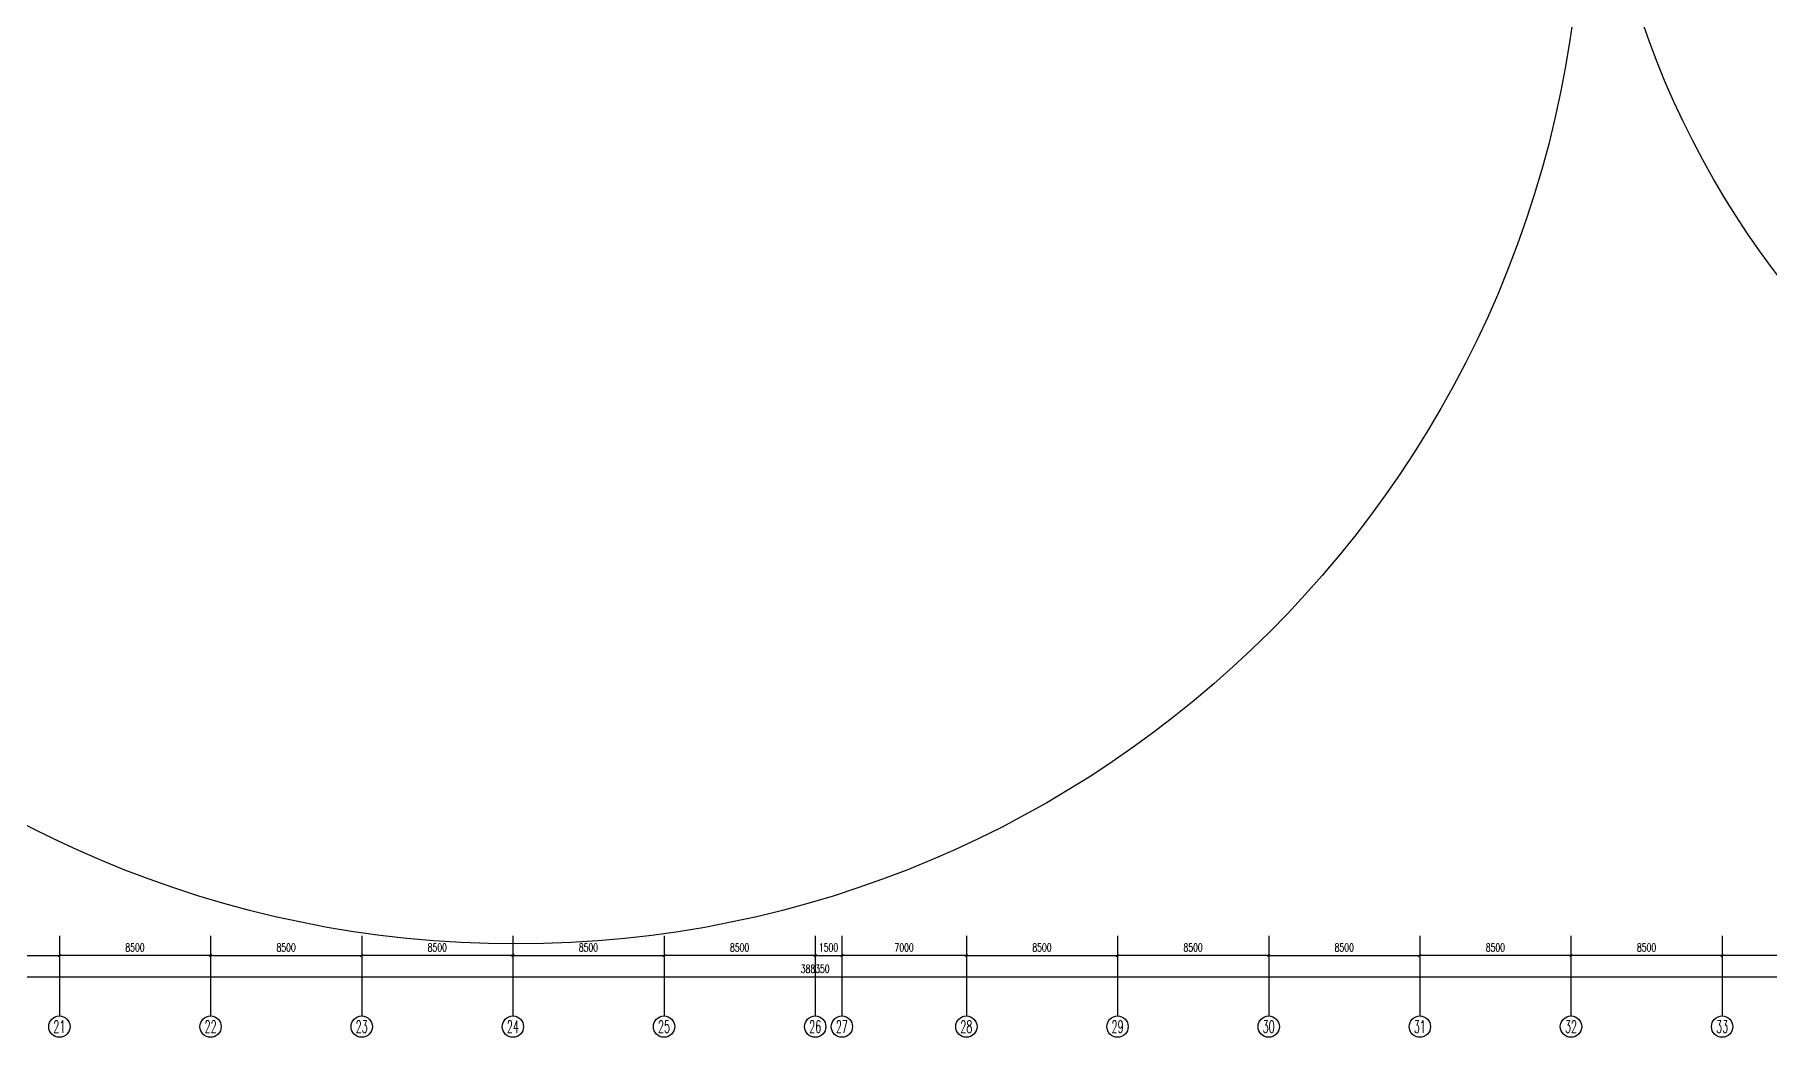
# Model space of a CAD drawing. Extents: x 0 to 3879896, y -114000 to 391286.
# Drawn here: x 2069433 to 2166973, y 71300 to 127680 of the extents above; entities that cross this region are included whole.
import ezdxf
from ezdxf.enums import TextEntityAlignment as Align

# ---------------------------------------------------------------- set-up
doc = ezdxf.new("R2010")
doc.units = 0
doc.header["$LTSCALE"] = 1000
doc.header["$MEASUREMENT"] = 0
doc.layers.get('0').update_dxf_attribs({"linetype": 'CONTINUOUS'})
doc.layers.get('Defpoints').update_dxf_attribs({"linetype": 'CONTINUOUS'})
for name, color, linetype in [('AXIS', 3, 'CONTINUOUS'), ('AXIS_TEXT', 7, 'CONTINUOUS'), ('T-METER DATA', 150, 'C_LINE')]:
    doc.layers.add(name, color=color, linetype=linetype)
doc.styles.add('_TCH_AXIS', font='COMPLEX', dxfattribs={"bigfont": 'GBCBIG'})
doc.styles.add('DIM_FONT', font='SIMPLEX', dxfattribs={"width": 0.7, "bigfont": 'GBCBIG'})
doc.styles.get("Standard").update_dxf_attribs({"font": 'GBENOR', "bigfont": 'GBCBIG'})
doc.linetypes.add('C_LINE', pattern='A,25.7,-2.08,["C",Standard,S=2.54,R=0,X=-0.54,Y=-1.27],-2.35', length=30.13)
doc.dimstyles.new('DIMN', dxfattribs={"dimscale": 1.5, "dimtxt": 300, "dimasz": 100, "dimexe": 250, "dimexo": 300, "dimgap": 150, "dimtad": 1, "dimdec": 0, "dimzin": 0, "dimdsep": 46, "dimtxsty": 'DIM_FONT', "dimblk": 'ARCHTICK', "dimcen": 0.09, "dimclrt": 7, "dimazin": 2, "dimtfac": 1, "dimtdec": 0, "dimtix": 1, "dimtmove": 2, "dimatfit": 3, "dimldrblk": 'ARCHTICK', "dimfxl": 1, "dimtolj": 1, "dimtzin": 0, "dimarcsym": 0})

# ---------------------------------------------------------------- blocks, each defined once
blk = doc.blocks.new('_ArchTick')
at = {"color": 0, "linetype": 'ByBlock', "const_width": 0.4}
blk.add_lwpolyline([(-0.5, -0.5), (0.5, 0.5)], dxfattribs=at)
blk = doc.blocks.new('*D483')
at = {"layer": 'AXIS', "color": 0, "lineweight": -2}
for p, q in [((1886471, 76550), (1886471, 74325)), ((2274821, 76550), (2274821, 74325)), ((1886471, 74700), (2274821, 74700))]:
    blk.add_line(p, q, dxfattribs=at)
at = {"layer": 'Defpoints', "color": 0, "transparency": 16777216}
for p in [(1886471, 77000), (2274821, 77000), (2274821, 74700)]:
    blk.add_point(p, dxfattribs=at)
at = {"layer": 'AXIS', "color": 0, "lineweight": -2, "xscale": 150, "yscale": 150, "zscale": 150, "rotation": 180}
blk.add_blockref('_ArchTick', (1886471, 74700), dxfattribs=at)
at = {"layer": 'AXIS', "color": 0, "lineweight": -2, "xscale": 150, "yscale": 150, "zscale": 150}
blk.add_blockref('_ArchTick', (2274821, 74700), dxfattribs=at)
at = {"layer": 'AXIS', "color": 7, "insert": (2113321, 75150), "char_height": 450, "attachment_point": 5, "style": 'DIM_FONT'}
blk.add_mtext('\\A1;388350', dxfattribs=at)
blk = doc.blocks.new('*D497')
at = {"layer": 'AXIS', "color": 0, "lineweight": -2}
for p, q in [((2063721, 76550), (2063721, 75525)), ((2070821, 76550), (2070821, 75525)), ((2063721, 75900), (2070821, 75900))]:
    blk.add_line(p, q, dxfattribs=at)
at = {"layer": 'Defpoints', "color": 0, "transparency": 16777216}
for p in [(2063721, 77000), (2070821, 77000), (2070821, 75900)]:
    blk.add_point(p, dxfattribs=at)
at = {"layer": 'AXIS', "color": 0, "lineweight": -2, "xscale": 150, "yscale": 150, "zscale": 150, "rotation": 180}
blk.add_blockref('_ArchTick', (2063721, 75900), dxfattribs=at)
at = {"layer": 'AXIS', "color": 0, "lineweight": -2, "xscale": 150, "yscale": 150, "zscale": 150}
blk.add_blockref('_ArchTick', (2070821, 75900), dxfattribs=at)
at = {"layer": 'AXIS', "color": 7, "insert": (2067271, 76350), "char_height": 450, "attachment_point": 5, "style": 'DIM_FONT'}
blk.add_mtext('\\A1;7100', dxfattribs=at)
blk = doc.blocks.new('*D498')
at = {"layer": 'AXIS', "color": 0, "lineweight": -2}
for p, q in [((2070821, 76550), (2070821, 75525)), ((2079321, 76550), (2079321, 75525)), ((2079321, 75900), (2070821, 75900))]:
    blk.add_line(p, q, dxfattribs=at)
at = {"layer": 'Defpoints', "color": 0, "transparency": 16777216}
for p in [(2070821, 77000), (2079321, 77000), (2070821, 75900)]:
    blk.add_point(p, dxfattribs=at)
at = {"layer": 'AXIS', "color": 0, "lineweight": -2, "xscale": 150, "yscale": 150, "zscale": 150, "rotation": 180}
blk.add_blockref('_ArchTick', (2070821, 75900), dxfattribs=at)
at = {"layer": 'AXIS', "color": 0, "lineweight": -2, "xscale": 150, "yscale": 150, "zscale": 150}
blk.add_blockref('_ArchTick', (2079321, 75900), dxfattribs=at)
at = {"layer": 'AXIS', "color": 7, "insert": (2075071, 76350), "char_height": 450, "attachment_point": 5, "style": 'DIM_FONT'}
blk.add_mtext('\\A1;8500', dxfattribs=at)
blk = doc.blocks.new('*D499')
at = {"layer": 'AXIS', "color": 0, "lineweight": -2}
for p, q in [((2079321, 76550), (2079321, 75525)), ((2087821, 76550), (2087821, 75525)), ((2079321, 75900), (2087821, 75900))]:
    blk.add_line(p, q, dxfattribs=at)
at = {"layer": 'Defpoints', "color": 0, "transparency": 16777216}
for p in [(2079321, 77000), (2087821, 77000), (2087821, 75900)]:
    blk.add_point(p, dxfattribs=at)
at = {"layer": 'AXIS', "color": 0, "lineweight": -2, "xscale": 150, "yscale": 150, "zscale": 150, "rotation": 180}
blk.add_blockref('_ArchTick', (2079321, 75900), dxfattribs=at)
at = {"layer": 'AXIS', "color": 0, "lineweight": -2, "xscale": 150, "yscale": 150, "zscale": 150}
blk.add_blockref('_ArchTick', (2087821, 75900), dxfattribs=at)
at = {"layer": 'AXIS', "color": 7, "insert": (2083571, 76350), "char_height": 450, "attachment_point": 5, "style": 'DIM_FONT'}
blk.add_mtext('\\A1;8500', dxfattribs=at)
blk = doc.blocks.new('*D500')
at = {"layer": 'AXIS', "color": 0, "lineweight": -2}
for p, q in [((2087821, 76550), (2087821, 75525)), ((2096321, 76550), (2096321, 75525)), ((2096321, 75900), (2087821, 75900))]:
    blk.add_line(p, q, dxfattribs=at)
at = {"layer": 'Defpoints', "color": 0, "transparency": 16777216}
for p in [(2087821, 77000), (2096321, 77000), (2087821, 75900)]:
    blk.add_point(p, dxfattribs=at)
at = {"layer": 'AXIS', "color": 0, "lineweight": -2, "xscale": 150, "yscale": 150, "zscale": 150, "rotation": 180}
blk.add_blockref('_ArchTick', (2087821, 75900), dxfattribs=at)
at = {"layer": 'AXIS', "color": 0, "lineweight": -2, "xscale": 150, "yscale": 150, "zscale": 150}
blk.add_blockref('_ArchTick', (2096321, 75900), dxfattribs=at)
at = {"layer": 'AXIS', "color": 7, "insert": (2092071, 76350), "char_height": 450, "attachment_point": 5, "style": 'DIM_FONT'}
blk.add_mtext('\\A1;8500', dxfattribs=at)
blk = doc.blocks.new('*D501')
at = {"layer": 'AXIS', "color": 0, "lineweight": -2}
for p, q in [((2104821, 76550), (2104821, 75525)), ((2113321, 76550), (2113321, 75525)), ((2113321, 75900), (2104821, 75900))]:
    blk.add_line(p, q, dxfattribs=at)
at = {"layer": 'Defpoints', "color": 0, "transparency": 16777216}
for p in [(2104821, 77000), (2113321, 77000), (2104821, 75900)]:
    blk.add_point(p, dxfattribs=at)
at = {"layer": 'AXIS', "color": 0, "lineweight": -2, "xscale": 150, "yscale": 150, "zscale": 150, "rotation": 180}
blk.add_blockref('_ArchTick', (2104821, 75900), dxfattribs=at)
at = {"layer": 'AXIS', "color": 0, "lineweight": -2, "xscale": 150, "yscale": 150, "zscale": 150}
blk.add_blockref('_ArchTick', (2113321, 75900), dxfattribs=at)
at = {"layer": 'AXIS', "color": 7, "insert": (2109071, 76350), "char_height": 450, "attachment_point": 5, "style": 'DIM_FONT'}
blk.add_mtext('\\A1;8500', dxfattribs=at)
blk = doc.blocks.new('*D502')
at = {"layer": 'AXIS', "color": 0, "lineweight": -2}
for p, q in [((2096321, 76550), (2096321, 75525)), ((2104821, 76550), (2104821, 75525)), ((2096321, 75900), (2104821, 75900))]:
    blk.add_line(p, q, dxfattribs=at)
at = {"layer": 'Defpoints', "color": 0, "transparency": 16777216}
for p in [(2096321, 77000), (2104821, 77000), (2104821, 75900)]:
    blk.add_point(p, dxfattribs=at)
at = {"layer": 'AXIS', "color": 0, "lineweight": -2, "xscale": 150, "yscale": 150, "zscale": 150, "rotation": 180}
blk.add_blockref('_ArchTick', (2096321, 75900), dxfattribs=at)
at = {"layer": 'AXIS', "color": 0, "lineweight": -2, "xscale": 150, "yscale": 150, "zscale": 150}
blk.add_blockref('_ArchTick', (2104821, 75900), dxfattribs=at)
at = {"layer": 'AXIS', "color": 7, "insert": (2100571, 76350), "char_height": 450, "attachment_point": 5, "style": 'DIM_FONT'}
blk.add_mtext('\\A1;8500', dxfattribs=at)
blk = doc.blocks.new('*D503')
at = {"layer": 'AXIS', "color": 0, "lineweight": -2}
for p, q in [((2113321, 76550), (2113321, 75525)), ((2114821, 76550), (2114821, 75525)), ((2113321, 75900), (2114821, 75900))]:
    blk.add_line(p, q, dxfattribs=at)
at = {"layer": 'Defpoints', "color": 0, "transparency": 16777216}
for p in [(2113321, 77000), (2114821, 77000), (2114821, 75900)]:
    blk.add_point(p, dxfattribs=at)
at = {"layer": 'AXIS', "color": 0, "lineweight": -2, "xscale": 150, "yscale": 150, "zscale": 150, "rotation": 180}
blk.add_blockref('_ArchTick', (2113321, 75900), dxfattribs=at)
at = {"layer": 'AXIS', "color": 0, "lineweight": -2, "xscale": 150, "yscale": 150, "zscale": 150}
blk.add_blockref('_ArchTick', (2114821, 75900), dxfattribs=at)
at = {"layer": 'AXIS', "color": 7, "insert": (2114071, 76350), "char_height": 450, "attachment_point": 5, "style": 'DIM_FONT'}
blk.add_mtext('\\A1;1500', dxfattribs=at)
blk = doc.blocks.new('*D504')
at = {"layer": 'AXIS', "color": 0, "lineweight": -2}
for p, q in [((2114821, 76550), (2114821, 75525)), ((2121821, 76550), (2121821, 75525)), ((2121821, 75900), (2114821, 75900))]:
    blk.add_line(p, q, dxfattribs=at)
at = {"layer": 'Defpoints', "color": 0, "transparency": 16777216}
for p in [(2114821, 77000), (2121821, 77000), (2114821, 75900)]:
    blk.add_point(p, dxfattribs=at)
at = {"layer": 'AXIS', "color": 0, "lineweight": -2, "xscale": 150, "yscale": 150, "zscale": 150, "rotation": 180}
blk.add_blockref('_ArchTick', (2114821, 75900), dxfattribs=at)
at = {"layer": 'AXIS', "color": 0, "lineweight": -2, "xscale": 150, "yscale": 150, "zscale": 150}
blk.add_blockref('_ArchTick', (2121821, 75900), dxfattribs=at)
at = {"layer": 'AXIS', "color": 7, "insert": (2118321, 76350), "char_height": 450, "attachment_point": 5, "style": 'DIM_FONT'}
blk.add_mtext('\\A1;7000', dxfattribs=at)
blk = doc.blocks.new('*D505')
at = {"layer": 'AXIS', "color": 0, "lineweight": -2}
for p, q in [((2121821, 76550), (2121821, 75525)), ((2130321, 76550), (2130321, 75525)), ((2121821, 75900), (2130321, 75900))]:
    blk.add_line(p, q, dxfattribs=at)
at = {"layer": 'Defpoints', "color": 0, "transparency": 16777216}
for p in [(2121821, 77000), (2130321, 77000), (2130321, 75900)]:
    blk.add_point(p, dxfattribs=at)
at = {"layer": 'AXIS', "color": 0, "lineweight": -2, "xscale": 150, "yscale": 150, "zscale": 150, "rotation": 180}
blk.add_blockref('_ArchTick', (2121821, 75900), dxfattribs=at)
at = {"layer": 'AXIS', "color": 0, "lineweight": -2, "xscale": 150, "yscale": 150, "zscale": 150}
blk.add_blockref('_ArchTick', (2130321, 75900), dxfattribs=at)
at = {"layer": 'AXIS', "color": 7, "insert": (2126071, 76350), "char_height": 450, "attachment_point": 5, "style": 'DIM_FONT'}
blk.add_mtext('\\A1;8500', dxfattribs=at)
blk = doc.blocks.new('*D506')
at = {"layer": 'AXIS', "color": 0, "lineweight": -2}
for p, q in [((2130321, 76550), (2130321, 75525)), ((2138821, 76550), (2138821, 75525)), ((2138821, 75900), (2130321, 75900))]:
    blk.add_line(p, q, dxfattribs=at)
at = {"layer": 'Defpoints', "color": 0, "transparency": 16777216}
for p in [(2130321, 77000), (2138821, 77000), (2130321, 75900)]:
    blk.add_point(p, dxfattribs=at)
at = {"layer": 'AXIS', "color": 0, "lineweight": -2, "xscale": 150, "yscale": 150, "zscale": 150, "rotation": 180}
blk.add_blockref('_ArchTick', (2130321, 75900), dxfattribs=at)
at = {"layer": 'AXIS', "color": 0, "lineweight": -2, "xscale": 150, "yscale": 150, "zscale": 150}
blk.add_blockref('_ArchTick', (2138821, 75900), dxfattribs=at)
at = {"layer": 'AXIS', "color": 7, "insert": (2134571, 76350), "char_height": 450, "attachment_point": 5, "style": 'DIM_FONT'}
blk.add_mtext('\\A1;8500', dxfattribs=at)
blk = doc.blocks.new('*D575')
at = {"layer": 'AXIS', "color": 0, "lineweight": -2}
for p, q in [((2147321, 76550), (2147321, 75525)), ((2155821, 76550), (2155821, 75525)), ((2155821, 75900), (2147321, 75900))]:
    blk.add_line(p, q, dxfattribs=at)
at = {"layer": 'Defpoints', "color": 0, "transparency": 16777216}
for p in [(2147321, 77000), (2155821, 77000), (2147321, 75900)]:
    blk.add_point(p, dxfattribs=at)
at = {"layer": 'AXIS', "color": 0, "lineweight": -2, "xscale": 150, "yscale": 150, "zscale": 150, "rotation": 180}
blk.add_blockref('_ArchTick', (2147321, 75900), dxfattribs=at)
at = {"layer": 'AXIS', "color": 0, "lineweight": -2, "xscale": 150, "yscale": 150, "zscale": 150}
blk.add_blockref('_ArchTick', (2155821, 75900), dxfattribs=at)
at = {"layer": 'AXIS', "color": 7, "insert": (2151571, 76350), "char_height": 450, "attachment_point": 5, "style": 'DIM_FONT'}
blk.add_mtext('\\A1;8500', dxfattribs=at)
blk = doc.blocks.new('*D576')
at = {"layer": 'AXIS', "color": 0, "lineweight": -2}
for p, q in [((2155821, 76550), (2155821, 75525)), ((2164321, 76550), (2164321, 75525)), ((2164321, 75900), (2155821, 75900))]:
    blk.add_line(p, q, dxfattribs=at)
at = {"layer": 'Defpoints', "color": 0, "transparency": 16777216}
for p in [(2155821, 77000), (2164321, 77000), (2155821, 75900)]:
    blk.add_point(p, dxfattribs=at)
at = {"layer": 'AXIS', "color": 0, "lineweight": -2, "xscale": 150, "yscale": 150, "zscale": 150, "rotation": 180}
blk.add_blockref('_ArchTick', (2155821, 75900), dxfattribs=at)
at = {"layer": 'AXIS', "color": 0, "lineweight": -2, "xscale": 150, "yscale": 150, "zscale": 150}
blk.add_blockref('_ArchTick', (2164321, 75900), dxfattribs=at)
at = {"layer": 'AXIS', "color": 7, "insert": (2160071, 76350), "char_height": 450, "attachment_point": 5, "style": 'DIM_FONT'}
blk.add_mtext('\\A1;8500', dxfattribs=at)
blk = doc.blocks.new('*D577')
at = {"layer": 'AXIS', "color": 0, "lineweight": -2}
for p, q in [((2164321, 76550), (2164321, 75525)), ((2172821, 76550), (2172821, 75525)), ((2172821, 75900), (2164321, 75900))]:
    blk.add_line(p, q, dxfattribs=at)
at = {"layer": 'Defpoints', "color": 0, "transparency": 16777216}
for p in [(2164321, 77000), (2172821, 77000), (2164321, 75900)]:
    blk.add_point(p, dxfattribs=at)
at = {"layer": 'AXIS', "color": 0, "lineweight": -2, "xscale": 150, "yscale": 150, "zscale": 150, "rotation": 180}
blk.add_blockref('_ArchTick', (2164321, 75900), dxfattribs=at)
at = {"layer": 'AXIS', "color": 0, "lineweight": -2, "xscale": 150, "yscale": 150, "zscale": 150}
blk.add_blockref('_ArchTick', (2172821, 75900), dxfattribs=at)
at = {"layer": 'AXIS', "color": 7, "insert": (2168571, 76350), "char_height": 450, "attachment_point": 5, "style": 'DIM_FONT'}
blk.add_mtext('\\A1;8500', dxfattribs=at)
blk = doc.blocks.new('*D590')
at = {"layer": 'AXIS', "color": 0, "lineweight": -2}
for p, q in [((2138821, 76550), (2138821, 75525)), ((2147321, 76550), (2147321, 75525)), ((2138821, 75900), (2147321, 75900))]:
    blk.add_line(p, q, dxfattribs=at)
at = {"layer": 'Defpoints', "color": 0, "transparency": 16777216}
for p in [(2138821, 77000), (2147321, 77000), (2147321, 75900)]:
    blk.add_point(p, dxfattribs=at)
at = {"layer": 'AXIS', "color": 0, "lineweight": -2, "xscale": 150, "yscale": 150, "zscale": 150, "rotation": 180}
blk.add_blockref('_ArchTick', (2138821, 75900), dxfattribs=at)
at = {"layer": 'AXIS', "color": 0, "lineweight": -2, "xscale": 150, "yscale": 150, "zscale": 150}
blk.add_blockref('_ArchTick', (2147321, 75900), dxfattribs=at)
at = {"layer": 'AXIS', "color": 7, "insert": (2143071, 76350), "char_height": 450, "attachment_point": 5, "style": 'DIM_FONT'}
blk.add_mtext('\\A1;8500', dxfattribs=at)

msp = doc.modelspace()

# ---------------------------------------------------------------- linework, layer by layer
at = {"layer": 'AXIS'}
for p, q in [((2070821.4, 77000.5), (2070821.4, 72500.5)), ((2079321.4, 77000.5), (2079321.4, 72500.5)), ((2087821.4, 77000.5), (2087821.4, 72500.5)), ((2096321.4, 77000.5), (2096321.4, 72500.5)), ((2104821.4, 77000.5), (2104821.4, 72500.5)), ((2113321.4, 77000.5), (2113321.4, 72500.5)), ((2114821.4, 77000.5), (2114821.4, 72500.5)), ((2121821.4, 77000.5), (2121821.4, 72500.5)), ((2130321.4, 77000.5), (2130321.4, 72500.5)), ((2138821.4, 77000.5), (2138821.4, 72500.5)), ((2147321.4, 77000.5), (2147321.4, 72500.5)), ((2155821.4, 77000.5), (2155821.4, 72500.5)), ((2164321.4, 77000.5), (2164321.4, 72500.5))]:
    msp.add_line(p, q, dxfattribs=at)
for centre in [(2070821.4, 71900.5), (2079321.4, 71900.5), (2087821.4, 71900.5), (2096321.4, 71900.5), (2104821.4, 71900.5), (2113321.4, 71900.5), (2114821.4, 71900.5), (2121821.4, 71900.5), (2130321.4, 71900.5), (2138821.4, 71900.5), (2147321.4, 71900.5), (2155821.4, 71900.5), (2164321.4, 71900.5)]:
    msp.add_circle(centre, 600, dxfattribs=at)
at = {"layer": 'T-METER DATA', "color": 1, "linetype": 'ByBlock'}
for centre, radius in [((2096493.2, 136510), 59962.3), ((2207194.5, 144472.7), 50000)]:
    msp.add_circle(centre, radius, dxfattribs=at)

# ---------------------------------------------------------------- texts
at = {"layer": 'AXIS_TEXT', "style": '_TCH_AXIS'}
for s, width, p, p2 in [('21', 0.724138, (2070482, 71561.1), (2071160.9, 71561.1)), ('22', 0.617647, (2078982, 71561.1), (2079660.9, 71561.1)), ('23', 0.617647, (2087482, 71561.1), (2088160.9, 71561.1)), ('24', 0.583333, (2095982, 71561.1), (2096660.9, 71561.1)), ('25', 0.617647, (2104482, 71561.1), (2105160.9, 71561.1)), ('26', 0.617647, (2112982, 71561.1), (2113660.9, 71561.1)), ('27', 0.617647, (2114482, 71561.1), (2115160.9, 71561.1)), ('28', 0.617647, (2121482, 71561.1), (2122160.9, 71561.1)), ('29', 0.617647, (2129982, 71561.1), (2130660.9, 71561.1)), ('30', 0.636364, (2138482, 71561.1), (2139160.9, 71561.1)), ('31', 0.75, (2146982, 71561.1), (2147660.9, 71561.1)), ('32', 0.636364, (2155482, 71561.1), (2156160.9, 71561.1)), ('33', 0.636364, (2163982, 71561.1), (2164660.9, 71561.1))]:
    msp.add_text(s, height=678.82, dxfattribs=dict(at, width=width)).set_placement(p, p2, align=Align.FIT)

# ---------------------------------------------------------------- dimensions: what is measured, and where the dimension line sits
at = {"layer": 'AXIS'}
for base, p1, p2, picture, middle in [((2274821.4, 74700.5), (1886471.4, 77000.5), (2274821.4, 77000.5), '*D483', (2113321.4, 75150.5)), ((2070821.4, 75900.5), (2063721.4, 77000.5), (2070821.4, 77000.5), '*D497', (2067271.4, 76350.5)), ((2087821.4, 75900.5), (2079321.4, 77000.5), (2087821.4, 77000.5), '*D499', (2083571.4, 76350.5)), ((2104821.4, 75900.5), (2096321.4, 77000.5), (2104821.4, 77000.5), '*D502', (2100571.4, 76350.5)), ((2114821.4, 75900.5), (2113321.4, 77000.5), (2114821.4, 77000.5), '*D503', (2114071.4, 76350.5)), ((2130321.4, 75900.5), (2121821.4, 77000.5), (2130321.4, 77000.5), '*D505', (2126071.4, 76350.5)), ((2147321.4, 75900.5), (2138821.4, 77000.5), (2147321.4, 77000.5), '*D590', (2143071.4, 76350.5))]:
    dim = msp.add_linear_dim(base=base, p1=p1, p2=p2, dimstyle='DIMN', dxfattribs=at)
    dim.commit()
    dim.dimension.update_dxf_attribs({"geometry": picture, "text_midpoint": middle, "dimtype": 128})
for base, p1, p2, picture, middle in [((2070821.4, 75900.5), (2079321.4, 77000.5), (2070821.4, 77000.5), '*D498', (2075071.4, 76350.5)), ((2087821.4, 75900.5), (2096321.4, 77000.5), (2087821.4, 77000.5), '*D500', (2092071.4, 76350.5)), ((2104821.4, 75900.5), (2113321.4, 77000.5), (2104821.4, 77000.5), '*D501', (2109071.4, 76350.5)), ((2114821.4, 75900.5), (2121821.4, 77000.5), (2114821.4, 77000.5), '*D504', (2118321.4, 76350.5)), ((2130321.4, 75900.5), (2138821.4, 77000.5), (2130321.4, 77000.5), '*D506', (2134571.4, 76350.5)), ((2147321.4, 75900.5), (2155821.4, 77000.5), (2147321.4, 77000.5), '*D575', (2151571.4, 76350.5)), ((2155821.4, 75900.5), (2164321.4, 77000.5), (2155821.4, 77000.5), '*D576', (2160071.4, 76350.5)), ((2164321.4, 75900.5), (2172821.4, 77000.5), (2164321.4, 77000.5), '*D577', (2168571.4, 76350.5))]:
    dim = msp.add_linear_dim(base=base, p1=p1, p2=p2, angle=180, dimstyle='DIMN', dxfattribs=at)
    dim.commit()
    dim.dimension.update_dxf_attribs({"geometry": picture, "text_midpoint": middle, "dimtype": 128})

doc.saveas('drawing.dxf')
